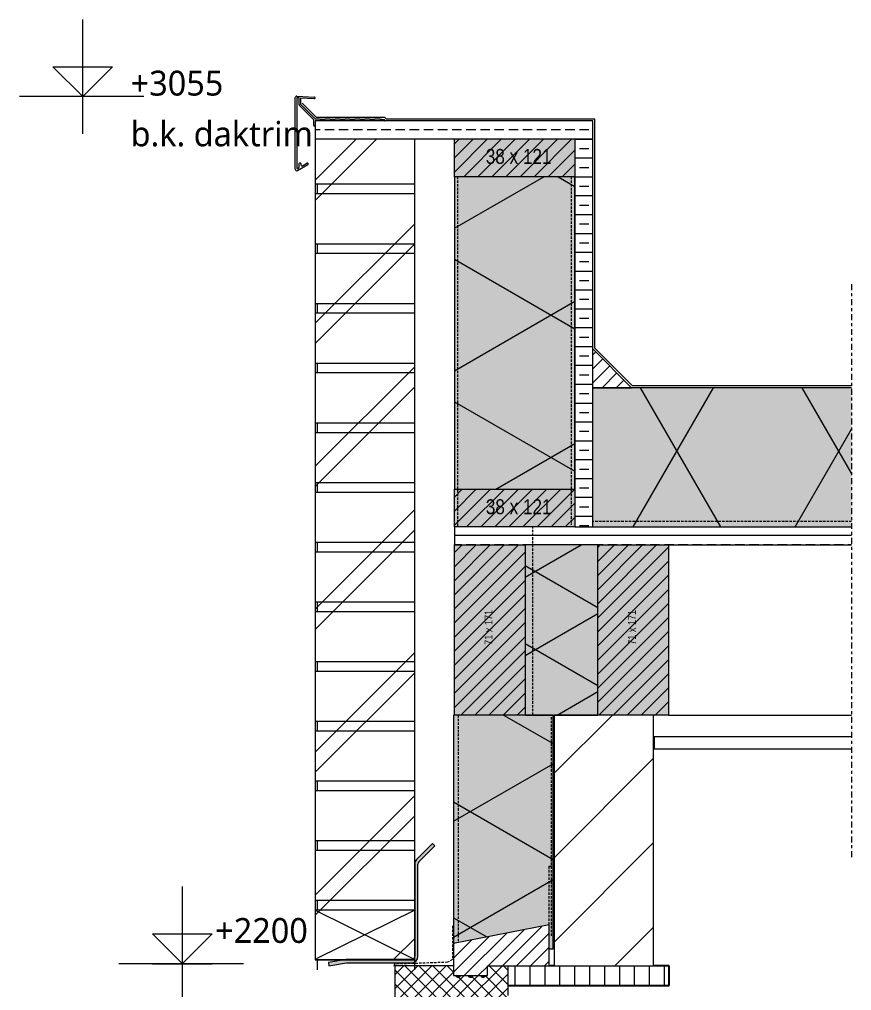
# Model space of a CAD drawing. Header units: millimetres. Extents: x 643 to 4393, y 1314 to 3532.
# Drawn here: x 2067 to 2903, y 2555 to 3532 of the extents above; entities that cross this region are included whole.
import ezdxf

# ---------------------------------------------------------------- set-up
doc = ezdxf.new("R2010")
doc.units = ezdxf.units.MM
doc.linetypes.add('MV_center', pattern=[15, 6, -3, 3, -3])
doc.linetypes.add('MV_hidden', pattern=[3.75, 2.5, -1.25])
for name, color, linetype, lineweight in [('A-ANNO-NOTE', 131, 'Continuous', 18), ('A-DETL', 90, 'Continuous', 13), ('A-DETL-GENF', 92, 'Continuous', 18), ('A-DETL-MEDM', 33, 'Continuous', 18), ('A-DETL-THIN', 151, 'Continuous', 18), ('G-ANNO-TEXT', 231, 'Continuous', 13)]:
    doc.layers.add(name, color=color, linetype=linetype, lineweight=lineweight)
doc.styles.add('Segoe UI', font='segoeui.ttf', dxfattribs={"height": 25})
doc.styles.add('Swis721 Cn BT', font='swissc.ttf', dxfattribs={"height": 8})
doc.styles.add('Swis721 Cn BT_1', font='swissc.ttf', dxfattribs={"height": 15})
pattern_1 = [(0, (0, 0), (0, 18.952), []), (0, (0, 9.476), (0, 18.952), [9.476, -4.738])]
pattern_2 = [(45, (0, 0), (-7.071068, 7.071068), [])]

# ---------------------------------------------------------------- blocks, each defined once
blk = doc.blocks.new('42_isolatie - Type 1-5081181-Drafting 1')
at = {"layer": 'A-DETL-GENF'}
blk.add_hatch(color=256, dxfattribs=at).paths.add_polyline_path([(297.28, -0.8), (37.3, -0.8), (37.3, -140.8), (297.28, -140.8)])
at = {"layer": 'A-DETL-GENF', "lineweight": 13}
h = blk.add_hatch(dxfattribs=at)
h.set_pattern_fill('FP_4', color=256, style=0, pattern_type=2)
h.set_pattern_definition([(300, (-857.8, -704), (-121.936, -70.4), []), (240, (-857.8, -704), (-121.936, 70.4), [])])
h.paths.add_polyline_path([(297.28, -0.8), (37.3, -0.8), (37.3, -140.8), (297.28, -140.8)])
at = {"layer": 'A-DETL-GENF'}
for p, q in [((297.28, -0.8), (37.3, -0.8)), ((297.28, -0.8), (37.3, -0.8)), ((315.28, -140.8), (315.28, -0.8)), ((37.3, -140.8), (258.28, -140.8)), ((37.3, -140.8), (258.28, -140.8)), ((258.28, -140.8), (297.28, -140.8))]:
    blk.add_line(p, q, dxfattribs=at)
blk = doc.blocks.new('NLRS_00_DI_hout_rechthoekig1 - Vuren 71x171-5078764-Drafting 1')
at = {"layer": 'A-DETL-GENF', "lineweight": 13}
blk.add_hatch(color=256, dxfattribs=at).paths.add_polyline_path([(0, 0), (0, -71), (171, -71), (171, 0), (139, 0)])
at = {"layer": 'A-DETL-MEDM', "lineweight": 13}
h = blk.add_hatch(dxfattribs=at)
h.set_pattern_fill('FP_5', color=256, style=0, pattern_type=2)
h.set_pattern_definition([(315, (-2832.437, 2503.944), (7.071068, 7.071068), [])])
h.paths.add_polyline_path([(0, 0), (0, -71), (171, -71), (171, 0), (139, 0)])
at = {"layer": 'A-DETL-MEDM'}
for p, q in [((0, 0), (171, 0)), ((0, -71), (0, 0)), ((171, 0), (171, -71)), ((171, 0), (171, -71)), ((171, 0), (171, -71)), ((171, -71), (0, -71)), ((171, -71), (0, -71))]:
    blk.add_line(p, q, dxfattribs=at)
blk = doc.blocks.new('42_isolatie - Type 1-5081182-Drafting 1')
at = {"layer": 'A-DETL-GENF'}
blk.add_hatch(color=256, dxfattribs=at).paths.add_polyline_path([(0.28, -0.8), (0.28, -73.8), (171.28, -73.8), (171.28, -0.8), (139.28, -0.8)])
at = {"layer": 'A-DETL-GENF', "lineweight": 13}
h = blk.add_hatch(dxfattribs=at)
h.set_pattern_fill('FP_6', color=256, style=0, pattern_type=2)
h.set_pattern_definition([(300, (32.3, -205.2), (-58.89, -34), []), (240, (32.3, -205.2), (-58.89, 34), [])])
h.paths.add_polyline_path([(0.28, -0.8), (0.28, -73.8), (171.28, -73.8), (171.28, -0.8), (139.28, -0.8)])
at = {"layer": 'A-DETL-GENF'}
for p, q in [((171.28, -0.8), (0.28, -0.8)), ((0.28, -0.8), (0.28, -29.09)), ((171.28, -0.8), (0.28, -0.8)), ((0.28, -0.8), (0.28, -29.09)), ((171.28, -73.8), (171.28, -0.8)), ((171.28, -73.8), (171.28, -0.8)), ((0.28, -29.09), (0.28, -29.98)), ((0.28, -29.09), (0.28, -29.98)), ((0.28, -29.98), (0.28, -73.8)), ((0.28, -29.98), (0.28, -73.8)), ((0.28, -73.8), (171.28, -73.8))]:
    blk.add_line(p, q, dxfattribs=at)
blk = doc.blocks.new('NLRS_00_DI_hout_rechthoekig1 - Vuren 71x171-V1-Drafting 1')
at = {"layer": 'A-DETL-GENF', "lineweight": 13}
blk.add_hatch(color=256, dxfattribs=at).paths.add_polyline_path([(0, 0), (0, -71), (171, -71), (171, 0), (139, 0)])
at = {"layer": 'A-DETL-MEDM', "lineweight": 13}
h = blk.add_hatch(dxfattribs=at)
h.set_pattern_fill('FP_7', color=256, style=0, pattern_type=2)
h.set_pattern_definition([(315, (-2832.437, 2647.944), (7.071068, 7.071068), [])])
h.paths.add_polyline_path([(0, 0), (0, -71), (171, -71), (171, 0), (139, 0)])
at = {"layer": 'A-DETL-MEDM'}
for p, q in [((0, 0), (171, 0)), ((0, -56.18), (0, 0)), ((171, 0), (171, -71)), ((171, 0), (171, -71)), ((171, 0), (171, -71)), ((0, -71), (0, -56.18)), ((171, -71), (0, -71)), ((171, -71), (0, -71))]:
    blk.add_line(p, q, dxfattribs=at)
blk = doc.blocks.new('NLRS_00_DI_hout_rechthoekig1 - SLS 38x121-5078792-Drafting 1')
at = {"layer": 'A-DETL-GENF', "lineweight": 13}
blk.add_hatch(color=256, dxfattribs=at).paths.add_polyline_path([(0, -38), (121, -38), (121, 0), (0, 0)])
at = {"layer": 'A-DETL-MEDM', "lineweight": 13}
h = blk.add_hatch(dxfattribs=at)
h.set_pattern_fill('FP_11', color=256, style=0, pattern_type=2)
h.set_pattern_definition([(45, (-2503.944, -3411.548), (-7.071068, 7.071068), [])])
h.paths.add_polyline_path([(0, -38), (121, -38), (121, 0), (0, 0)])
at = {"layer": 'A-DETL-MEDM'}
for p, q in [((0, -38), (0, 0)), ((121, 0), (121, -38)), ((121, 0), (121, -38)), ((121, 0), (121, -38)), ((121, -38), (0, -38)), ((121, -38), (0, -38))]:
    blk.add_line(p, q, dxfattribs=at)
blk = doc.blocks.new('NLRS_00_DI_hout_rechthoekig1 - SLS 38x121-V2-Drafting 1')
at = {"layer": 'A-DETL-GENF', "lineweight": 13}
blk.add_hatch(color=256, dxfattribs=at).paths.add_polyline_path([(0, -38), (121, -38), (121, 0), (0, 0)])
at = {"layer": 'A-DETL-MEDM', "lineweight": 13}
h = blk.add_hatch(dxfattribs=at)
h.set_pattern_fill('FP_12', color=256, style=0, pattern_type=2)
h.set_pattern_definition([(45, (-2503.944, -3059.437), (-7.071068, 7.071068), [])])
h.paths.add_polyline_path([(0, -38), (121, -38), (121, 0), (0, 0)])
at = {"layer": 'A-DETL-MEDM'}
for p, q in [((0, 0), (121, 0)), ((0, -38), (0, 0)), ((121, 0), (121, -38)), ((121, 0), (121, -38)), ((121, 0), (121, -38)), ((121, -38), (0, -38)), ((121, -38), (0, -38))]:
    blk.add_line(p, q, dxfattribs=at)
blk = doc.blocks.new('42_isolatie - Type 1-5081185-Drafting 1')
at = {"layer": 'A-DETL-GENF'}
blk.add_hatch(color=256, dxfattribs=at).paths.add_polyline_path([(0.28, -0.8), (0.28, -121.8), (314.39, -121.8), (314.39, -0.8)])
at = {"layer": 'A-DETL-GENF', "lineweight": 13}
h = blk.add_hatch(dxfattribs=at)
h.set_pattern_fill('FP_13', color=256, style=0, pattern_type=2)
h.set_pattern_definition([(300, (12.83, -244.8), (-107.387, -62), []), (240, (12.83, -244.8), (-107.387, 62), [])])
h.paths.add_polyline_path([(0.28, -0.8), (0.28, -121.8), (314.39, -121.8), (314.39, -0.8)])
at = {"layer": 'A-DETL-GENF'}
for p, q in [((314.39, -0.8), (0.28, -0.8)), ((0.28, -0.8), (0.28, -121.8)), ((314.39, -0.8), (0.28, -0.8)), ((0.28, -0.8), (0.28, -121.8)), ((314.39, -121.8), (314.39, -0.8)), ((314.39, -121.8), (314.39, -0.8)), ((0.28, -121.8), (314.39, -121.8))]:
    blk.add_line(p, q, dxfattribs=at)
blk = doc.blocks.new('NLRS_27_DI_DET_compri_daktrim_CA654A1 - Type 1-5070354-Drafting 1')
at = {"layer": 'A-DETL-GENF', "lineweight": 13}
for p, q in [((-20, -48.5), (-20, 23.5)), ((-18.42, 25), (-0.76, 24.07)), ((-15.9, 23.26), (-18.4, 23.39)), ((-18.4, 23.39), (-18.4, -47.46)), ((-15.9, 16.31), (-15.9, 23.26)), ((-14.3, 16.56), (-14.3, 23.18)), ((-14.3, 23.18), (-0.84, 22.47)), ((-15.61, 15.61), (-1.5, 1.5)), ((0.26, 2), (-14.3, 16.56)), ((-1.5, 1.5), (-1.5, -4.25)), ((4.7, 2), (0.26, 2)), ((10.02, 1.6), (4.98, 1.6)), ((14.7, 2), (10.3, 2)), ((20.02, 1.6), (14.98, 1.6)), ((24.7, 2), (20.3, 2)), ((30.02, 1.6), (24.98, 1.6)), ((34.7, 2), (30.3, 2)), ((40.02, 1.6), (34.98, 1.6)), ((44.7, 2), (40.3, 2)), ((50.02, 1.6), (44.98, 1.6)), ((54.7, 2), (50.3, 2)), ((60.02, 1.6), (54.98, 1.6)), ((64.7, 2), (60.3, 2)), ((69.57, 1), (64.98, 1.6)), ((-17.75, -49.8), (-7.4, -43.82)), ((-17.65, -47.89), (-15.9, -46.88)), ((-15.9, -46.88), (-15.9, -42.8)), ((-14.3, -42.8), (-14.3, -44.23)), ((-12.8, -45.09), (-8.2, -42.44))]:
    blk.add_line(p, q, dxfattribs=at)
for centre, radius, start, end in [((-18.5, 23.5), 1.5, 87, 180), ((-0.8, 23.27), 0.8, 267, 0), ((-0.8, 23.27), 0.8, 360, 87), ((-14.9, 16.31), 1, 180, 225), ((4.7, 1.7), 0.3, 340.52878, 90), ((10.3, 1.7), 0.3, 90, 199.47122), ((14.7, 1.7), 0.3, 340.52878, 90), ((20.3, 1.7), 0.3, 90, 199.47122), ((24.7, 1.7), 0.3, 340.52878, 90), ((30.3, 1.7), 0.3, 90, 199.47122), ((34.7, 1.7), 0.3, 340.52878, 90), ((40.3, 1.7), 0.3, 90, 199.47122), ((44.7, 1.7), 0.3, 340.52878, 90), ((50.3, 1.7), 0.3, 90, 199.47122), ((54.7, 1.7), 0.3, 340.52878, 90), ((60.3, 1.7), 0.3, 90, 199.47122), ((64.7, 1.7), 0.3, 340.9679, 90), ((69.5, 0.5), 0.5, 270, 82.45992), ((-0.75, -4.25), 0.75, 180, 270), ((-0.75, -4.25), 0.75, 270, 0), ((-18.5, -48.5), 1.5, 180, 300), ((-17.9, -47.46), 0.5, 180, 300), ((-15.1, -42.8), 0.8, 90, 180), ((-15.1, -42.8), 0.8, 360, 90), ((-13.3, -44.23), 1, 180, 300), ((-7.8, -43.13), 0.8, 360, 120), ((-7.8, -43.13), 0.8, 300, 0)]:
    blk.add_arc(centre, radius, start, end, dxfattribs=at)
blk = doc.blocks.new('00_maskeer1 - Type 1-5073888-Drafting 1')
at = {"layer": 'A-DETL-GENF', "linetype": 'MV_center'}
blk.add_line((-100, 0), (478, 0), dxfattribs=at)
blk = doc.blocks.new('Repeating Detail - 00 g lijmbolletje s e-349024-Drafting 1')
at = {"layer": 'A-DETL-GENF'}
for points in [[(-25, 2.5), (-25.65, 2.41), (-26.25, 2.17), (-26.77, 1.77), (-27.17, 1.25), (-27.3, 0.76), (-22.63, 0.76), (-22.83, 1.25), (-23.23, 1.77), (-23.75, 2.17), (-24.35, 2.41)], [(-12.5, 2.5), (-13.15, 2.41), (-13.75, 2.17), (-14.27, 1.77), (-14.67, 1.25), (-14.8, 0.76), (-10.13, 0.76), (-10.33, 1.25), (-10.73, 1.77), (-11.25, 2.17), (-11.85, 2.41)], [(0, 2.5), (-0.65, 2.41), (-1.25, 2.17), (-1.77, 1.77), (-2.17, 1.25), (-2.3, 0.76), (2.37, 0.76), (2.17, 1.25), (1.77, 1.77), (1.25, 2.17), (0.65, 2.41)]]:
    blk.add_hatch(color=256, dxfattribs=at).paths.add_polyline_path(points)
for centre in [(-25, 0), (-12.5, 0), (0, 0)]:
    blk.add_arc(centre, 2.5, 17.82713, 162.17287, dxfattribs=at)
blk = doc.blocks.new('Repeating Detail - Type 1 waalformaat 2-V10-Drafting 1')
at = {"layer": 'A-DETL-GENF'}
for p, q in [((0, 780), (0, 835.32)), ((100, 835.32), (100, 790)), ((100, 790), (0, 790)), ((97.5, 780), (97.5, 790)), ((0, 780), (100, 780)), ((0, 720), (0, 780)), ((100, 780), (100, 730)), ((100, 730), (0, 730)), ((97.5, 720), (97.5, 730)), ((0, 720), (100, 720)), ((0, 660), (0, 720)), ((100, 720), (100, 670)), ((100, 670), (0, 670)), ((97.5, 660), (97.5, 670)), ((0, 660), (100, 660)), ((0, 600), (0, 660)), ((100, 660), (100, 610)), ((100, 610), (0, 610)), ((97.5, 600), (97.5, 610)), ((0, 600), (100, 600)), ((0, 540), (0, 600)), ((100, 600), (100, 550)), ((100, 550), (0, 550)), ((97.5, 540), (97.5, 550)), ((0, 540), (100, 540)), ((0, 480), (0, 540)), ((100, 540), (100, 490)), ((100, 490), (0, 490)), ((97.5, 480), (97.5, 490)), ((0, 480), (100, 480)), ((0, 420), (0, 480)), ((100, 480), (100, 430)), ((100, 430), (0, 430)), ((97.5, 420), (97.5, 430)), ((0, 420), (100, 420)), ((0, 360), (0, 420)), ((100, 420), (100, 370)), ((100, 370), (0, 370)), ((97.5, 360), (97.5, 370)), ((0, 360), (100, 360)), ((0, 300), (0, 360)), ((100, 360), (100, 310)), ((100, 310), (0, 310)), ((97.5, 300), (97.5, 310)), ((0, 300), (100, 300)), ((0, 240), (0, 300)), ((100, 300), (100, 250)), ((100, 250), (0, 250)), ((97.5, 240), (97.5, 250)), ((0, 240), (100, 240)), ((0, 180), (0, 240)), ((100, 240), (100, 190)), ((100, 190), (0, 190)), ((97.5, 180), (97.5, 190)), ((0, 180), (100, 180)), ((0, 120), (0, 180)), ((100, 180), (100, 130)), ((100, 130), (0, 130)), ((97.5, 120), (97.5, 130)), ((0, 120), (100, 120)), ((0, 60), (0, 120)), ((100, 120), (100, 70)), ((100, 70), (0, 70)), ((97.5, 60), (97.5, 70)), ((0, 60), (100, 60)), ((0, 0), (0, 60)), ((100, 60), (100, 10)), ((100, 10), (0, 10)), ((97.5, 0), (97.5, 10))]:
    blk.add_line(p, q, dxfattribs=at)
blk = doc.blocks.new('42_isolatie - Type 1-V11-Drafting 1')
at = {"layer": 'A-DETL-GENF'}
blk.add_hatch(color=256, dxfattribs=at).paths.add_polyline_path([(0.28, -96.69), (0.28, -100.8), (235.28, -100.8), (235.28, -0.8), (5.64, -0.8), (24.28, -96.69), (23.36, -96.69)])
at = {"layer": 'A-DETL-GENF', "lineweight": 13}
h = blk.add_hatch(dxfattribs=at)
h.set_pattern_fill('FP_28', color=256, style=0, pattern_type=2)
h.set_pattern_definition([(300, (0, 0), (-87.295, -50.4), []), (240, (0, 0), (-87.295, 50.4), [])])
h.paths.add_polyline_path([(0.28, -96.69), (0.28, -100.8), (235.28, -100.8), (235.28, -0.8), (5.64, -0.8), (24.28, -96.69), (23.36, -96.69)])
at = {"layer": 'A-DETL-GENF'}
for p, q in [((235.28, -0.8), (5.64, -0.8)), ((235.28, -0.8), (5.64, -0.8)), ((235.28, -100.8), (235.28, -0.8)), ((235.28, -100.8), (235.28, -0.8)), ((0.28, -96.69), (0.28, -100.8)), ((0.28, -96.69), (0.28, -100.8)), ((0.28, -100.8), (235.28, -100.8)), ((0.28, -100.8), (235.28, -100.8))]:
    blk.add_line(p, q, dxfattribs=at)

msp = doc.modelspace()

# ---------------------------------------------------------------- hatches: boundary and pattern name
at = {"layer": 'A-DETL-GENF', "lineweight": 13}
h = msp.add_hatch(dxfattribs=at)
h.set_pattern_fill('FP_3', color=250, style=0, pattern_type=2)
h.set_pattern_definition(pattern_1)
h.paths.add_polyline_path([(2642.94, 3411.55), (2642.94, 3429.55), (2364.12, 3429.55), (2364.12, 3411.55), (2402.94, 3411.55)])
h = msp.add_hatch(dxfattribs=at)
h.set_pattern_fill('FP_10', color=57, style=0, pattern_type=2)
h.set_pattern_definition([(45, (0, 0), (-71.842, 71.842), []), (45, (20.32, 0), (-71.842, 71.842), [])])
h.paths.add_polyline_path([(2460.82, 2586.54), (2461.67, 2586.65), (2462.53, 2587.02), (2463.15, 2587.5), (2463.68, 2588.19), (2464.01, 2588.98), (2464.12, 2589.84), (2464.12, 3411.55), (2364.12, 3411.55), (2364.12, 2586.54), (2402.94, 2586.54)])
h = msp.add_hatch(dxfattribs=at)
h.set_pattern_fill('FP_3', color=250, style=0, pattern_type=2)
h.set_pattern_definition(pattern_1)
h.paths.add_polyline_path([(2642.94, 3021.44), (2642.94, 3411.55), (2624.94, 3411.55), (2624.94, 3021.44)])
h = msp.add_hatch(dxfattribs=at)
h.set_pattern_fill('FP_8', color=250, style=0, pattern_type=2)
h.set_pattern_definition(pattern_2)
h.paths.add_polyline_path([(2642.94, 3161.44), (2681.95, 3161.44), (2642.94, 3200.44)])
h = msp.add_hatch(dxfattribs=at)
h.set_pattern_fill('FP_3', color=250, style=0, pattern_type=2)
h.set_pattern_definition(pattern_1)
h.paths.add_polyline_path([(2503.94, 3003.44), (2902.92, 3003.44), (2902.92, 3021.44), (2503.94, 3021.44)])
h = msp.add_hatch(dxfattribs=at)
h.set_pattern_fill('FP_16', color=57, style=0, pattern_type=2)
h.set_pattern_definition([(45, (0, 0), (-42.4264, 42.4264), [])])
h.paths.add_polyline_path([(2704.12, 2580.44), (2704.12, 2832.44), (2604.12, 2832.44), (2604.12, 2580.44)])
at = {"layer": 'A-DETL-GENF'}
msp.add_hatch(color=7, dxfattribs=at).paths.add_polyline_path([(2377.97, 2580.29), (2395.67, 2583.24), (2460.82, 2583.24), (2462.53, 2583.46), (2464.12, 2584.12), (2465.49, 2585.17), (2466.54, 2586.54), (2467.19, 2588.13), (2467.42, 2589.84), (2467.53, 2683.48), (2467.86, 2684.28), (2468.39, 2684.96), (2484.33, 2700.9), (2482, 2703.24), (2466.05, 2687.3), (2465.23, 2686.3), (2464.62, 2685.15), (2464.25, 2683.92), (2464.12, 2682.63), (2464.01, 2588.98), (2463.68, 2588.19), (2463.15, 2587.5), (2462.47, 2586.98), (2461.67, 2586.65), (2460.82, 2586.54), (2395.39, 2586.54), (2377.42, 2583.54)])
at = {"layer": 'A-DETL-GENF', "lineweight": 13}
h = msp.add_hatch(dxfattribs=at)
h.set_pattern_fill('FP_8', color=250, style=0, pattern_type=2)
h.set_pattern_definition(pattern_2)
h.paths.add_polyline_path([(2519.58, 2570.44), (2537.12, 2570.44), (2537.12, 2580.44), (2599.12, 2580.44), (2599.12, 2621.44), (2503.12, 2602.78), (2503.12, 2570.44)])
h = msp.add_hatch(dxfattribs=at)
h.set_pattern_fill('FP_15', color=250, style=0, pattern_type=2)
h.set_pattern_definition([(45, (0, 0), (-7.071068, 7.071068), []), (135, (0, 0), (-7.071068, -7.071068), [])])
h.paths.add_polyline_path([(2514.12, 2513.44), (2514.12, 2543.44), (2519.12, 2543.44), (2519.12, 2533.44), (2558.12, 2533.44), (2558.12, 2580.44), (2537.12, 2580.44), (2537.12, 2570.44), (2535.19, 2570.44), (2534.99, 2569.95), (2534.59, 2569.43), (2534.07, 2569.03), (2533.47, 2568.78), (2532.82, 2568.7), (2532.18, 2568.78), (2531.57, 2569.03), (2531.06, 2569.43), (2530.66, 2569.95), (2530.46, 2570.44), (2522.69, 2570.44), (2522.49, 2569.95), (2522.09, 2569.43), (2521.57, 2569.03), (2520.97, 2568.78), (2520.32, 2568.7), (2519.58, 2568.82), (2519.07, 2569.03), (2518.56, 2569.43), (2518.16, 2569.95), (2517.96, 2570.44), (2510.19, 2570.44), (2509.99, 2569.95), (2509.59, 2569.43), (2509.07, 2569.03), (2508.47, 2568.78), (2507.82, 2568.7), (2507.18, 2568.78), (2506.57, 2569.03), (2506.06, 2569.43), (2505.66, 2569.95), (2505.46, 2570.44), (2503.12, 2570.44), (2503.12, 2580.44), (2444.12, 2580.44), (2444.12, 2513.44), (2459.12, 2513.44), (2459.38, 2515.38), (2460.12, 2517.19), (2461.32, 2518.74), (2462.87, 2519.93), (2464.68, 2520.68), (2466.62, 2520.94), (2468.56, 2520.68), (2470.37, 2519.93), (2471.92, 2518.74), (2473.11, 2517.19), (2473.86, 2515.38), (2474.12, 2513.44)])
h = msp.add_hatch(dxfattribs=at)
h.set_pattern_fill('FP_9', color=254, style=0, pattern_type=2)
h.set_pattern_definition([(90, (0, 0), (-15, 9e-16), [])])
h.paths.add_polyline_path([(2704.12, 2560.44), (2719.57, 2560.44), (2719.57, 2580.44), (2558.12, 2580.44), (2558.12, 2560.44), (2604.12, 2560.44)])

# ---------------------------------------------------------------- linework, layer by layer
at = {"layer": 'A-DETL', "lineweight": 18}
for p, q in [((2130.77, 3416.65), (2130.77, 3531.65)), ((2130.77, 3454.08), (2100.77, 3484.08)), ((2100.77, 3484.08), (2160.71, 3484.08)), ((2160.71, 3484.08), (2130.71, 3454.08)), ((2192.12, 3454.08), (2067.12, 3454.08)), ((2351.23, 3447.53), (2365.21, 3433.55)), ((2365.61, 3433.15), (2351.23, 3447.53)), ((2434.06, 3433.15), (2365.61, 3433.15)), ((2433.63, 3430.55), (2428.82, 3431.55)), ((2434.63, 3429.55), (2433.63, 3430.55)), ((2435.66, 3431.55), (2434.06, 3433.15)), ((2644.94, 3431.55), (2435.66, 3431.55)), ((2644.94, 3201.27), (2644.94, 3431.55)), ((2364.12, 3411.55), (2364.12, 2586.54)), ((2464.12, 2682.63), (2464.12, 3411.55)), ((2682.77, 3163.44), (2644.94, 3201.27)), ((2902.92, 3163.44), (2682.77, 3163.44)), ((2902.92, 2810.44), (2704.77, 2810.44)), ((2704.77, 2810.44), (2704.77, 2798.44)), ((2704.77, 2798.44), (2902.92, 2798.44)), ((2482, 2703.24), (2466.05, 2687.3)), ((2468.39, 2684.96), (2484.33, 2700.9)), ((2484.33, 2700.9), (2482, 2703.24)), ((2464.12, 2682.63), (2464.12, 2589.84)), ((2467.42, 2589.84), (2467.42, 2682.63)), ((2230.77, 2545), (2230.77, 2660)), ((2599.12, 2621.44), (2503.12, 2602.78)), ((2599.12, 2580.44), (2599.12, 2621.44)), ((2230.77, 2582.44), (2200.77, 2612.44)), ((2200.77, 2612.44), (2260.71, 2612.44)), ((2260.71, 2612.44), (2230.71, 2582.44)), ((2503.12, 2602.78), (2503.12, 2570.44)), ((2292.12, 2582.44), (2167.12, 2582.44)), ((2292.12, 2582.44), (2187.12, 2582.44)), ((2200.77, 2582.44), (2260.71, 2582.44)), ((2364.12, 2586.54), (2395.39, 2586.54)), ((2395.39, 2586.54), (2377.42, 2583.54)), ((2377.42, 2583.54), (2377.97, 2580.29)), ((2377.97, 2580.29), (2395.67, 2583.24)), ((2460.82, 2586.54), (2395.39, 2586.54)), ((2395.67, 2583.24), (2460.82, 2583.24)), ((2537.12, 2570.44), (2537.12, 2580.44)), ((2537.12, 2580.44), (2599.12, 2580.44)), ((2503.12, 2570.44), (2537.12, 2570.44))]:
    msp.add_line(p, q, dxfattribs=at)
at = {"layer": 'A-DETL', "lineweight": 25}
for p, q in [((2642.94, 3429.55), (2364.12, 3429.55)), ((2364.12, 3429.55), (2364.12, 3411.55)), ((2642.94, 3411.55), (2642.94, 3429.55)), ((2364.12, 3411.55), (2642.94, 3411.55)), ((2504.12, 3373.55), (2504.12, 3199.55)), ((2364.12, 2636.23), (2464.12, 2586.54)), ((2464.12, 2636.23), (2365.09, 2587.5))]:
    msp.add_line(p, q, dxfattribs=at)
at = {"layer": 'A-DETL'}
for p, q in [((2624.94, 3411.55), (2624.94, 3021.44)), ((2642.94, 3021.44), (2642.94, 3411.55)), ((2503.94, 3021.44), (2503.94, 3003.44)), ((2624.94, 3021.44), (2642.94, 3021.44)), ((2718.94, 3003.44), (2902.92, 3003.44)), ((2704.12, 2832.44), (2604.12, 2832.44)), ((2604.12, 2832.44), (2604.12, 2580.44)), ((2704.12, 2580.44), (2704.12, 2832.44)), ((2503.12, 2580.44), (2444.12, 2580.44)), ((2444.12, 2580.44), (2444.12, 2513.44)), ((2558.12, 2550.44), (2558.12, 2580.44)), ((2604.12, 2580.44), (2704.12, 2580.44))]:
    msp.add_line(p, q, dxfattribs=at)
at = {"layer": 'A-DETL', "linetype": 'MV_hidden'}
for p, q in [((2507.12, 3373.55), (2507.12, 3021.44)), ((2364.12, 2832.44), (2364.12, 2732.44)), ((2507.63, 2832.44), (2507.63, 2603.65)), ((2601.68, 2610.35), (2601.68, 2830.35)), ((2501.94, 2620.44), (2501.94, 2586.59)), ((2443.86, 2582), (2443.2, 2579.53)), ((2497.22, 2583.86), (2443.86, 2582)), ((2501.94, 2586.59), (2497.22, 2583.86))]:
    msp.add_line(p, q, dxfattribs=at)
at = {"layer": 'A-DETL', "linetype": 'MV_hidden', "lineweight": 18}
for p, q in [((2621.19, 3373.55), (2621.19, 3023.55)), ((2902.92, 3026.98), (2642.94, 3026.98)), ((2582.94, 2832.44), (2582.94, 3021.44)), ((2603.23, 2832.44), (2604.12, 2832.44)), ((2704.12, 2832.44), (2704.77, 2832.44)), ((2599.12, 2680.44), (2604.12, 2680.44)), ((2599.12, 2580.44), (2599.12, 2680.44)), ((2604.12, 2680.44), (2604.12, 2580.44)), ((2604.12, 2580.44), (2599.12, 2580.44))]:
    msp.add_line(p, q, dxfattribs=at)
at = {"layer": 'A-DETL', "lineweight": 35}
for p, q in [((2604.12, 2580.44), (2599.12, 2580.44)), ((2719.57, 2580.44), (2704.12, 2580.44)), ((2719.57, 2560.44), (2719.57, 2580.44)), ((2558.12, 2560.44), (2719.57, 2560.44))]:
    msp.add_line(p, q, dxfattribs=at)
at = {"layer": 'A-DETL', "lineweight": 18}
for centre, radius, start, end in [((2470.72, 2682.63), 6.6, 134.99915, 180), ((2470.72, 2682.63), 3.3, 135.00088, 180), ((2460.82, 2589.84), 3.3, 270, 0), ((2460.82, 2589.84), 6.6, 270, 360)]:
    msp.add_arc(centre, radius, start, end, dxfattribs=at)
at = {"layer": 'A-DETL-THIN'}
for p, q in [((2681.95, 3161.44), (2642.94, 3200.44)), ((2642.94, 3161.44), (2681.95, 3161.44)), ((2718.94, 2832.44), (2902.92, 2832.44))]:
    msp.add_line(p, q, dxfattribs=at)

# ---------------------------------------------------------------- block references
at = {"layer": 'A-DETL-GENF', "lineweight": 13}
msp.add_blockref('NLRS_27_DI_DET_compri_daktrim_CA654A1 - Type 1-5070354-Drafting 1', (2364.12, 3429.55), dxfattribs=at)
at = {"layer": 'A-DETL-GENF', "extrusion": (0, 0, -1)}
msp.add_blockref('Repeating Detail - Type 1 waalformaat 2-V10-Drafting 1', (-2464.12, 2576.23), dxfattribs=at)
at = {"layer": 'A-DETL-GENF'}
for name, p, rotation in [('42_isolatie - Type 1-5081185-Drafting 1', (2503.14, 3059.16), 89.99999999999966), ('42_isolatie - Type 1-5081181-Drafting 1', (2940.22, 3020.64), 180), ('42_isolatie - Type 1-5081182-Drafting 1', (2574.14, 2832.16), 90.00000000000018), ('42_isolatie - Type 1-V11-Drafting 1', (2502.43, 2597.16), 89.99999999999991), ('Repeating Detail - 00 g lijmbolletje s e-349024-Drafting 1', (2507.82, 2571.2), 180)]:
    msp.add_blockref(name, p, dxfattribs=dict(at, rotation=rotation))
at = {"layer": 'A-DETL-GENF', "linetype": 'MV_center', "rotation": 269.9999999999999}
msp.add_blockref('00_maskeer1 - Type 1-5073888-Drafting 1', (2902.92, 3165.44), dxfattribs=at)
at = {"layer": 'A-DETL-MEDM', "lineweight": 13}
for name, p in [('NLRS_00_DI_hout_rechthoekig1 - SLS 38x121-5078792-Drafting 1', (2503.94, 3411.55)), ('NLRS_00_DI_hout_rechthoekig1 - SLS 38x121-V2-Drafting 1', (2503.94, 3059.44))]:
    msp.add_blockref(name, p, dxfattribs=at)
at = {"layer": 'A-DETL-MEDM', "lineweight": 13, "rotation": 90.00000000000044}
for name, p in [('NLRS_00_DI_hout_rechthoekig1 - Vuren 71x171-5078764-Drafting 1', (2503.94, 2832.44)), ('NLRS_00_DI_hout_rechthoekig1 - Vuren 71x171-V1-Drafting 1', (2647.94, 2832.44))]:
    msp.add_blockref(name, p, dxfattribs=at)

# ---------------------------------------------------------------- texts
at = {"layer": 'A-ANNO-NOTE', "lineweight": 13, "char_height": 15, "width": 76.962, "attachment_point": 1, "style": 'Swis721 Cn BT_1'}
for insert in [(2535.58, 3401.43), (2535.58, 3049.31)]:
    msp.add_mtext('38 x 121', dxfattribs=dict(at, insert=insert))
at = {"layer": 'A-ANNO-NOTE', "lineweight": 13, "char_height": 8, "width": 43.2911, "attachment_point": 1, "rotation": 90, "style": 'Swis721 Cn BT'}
for insert in [(2534.27, 2902.97), (2678.27, 2902.97)]:
    msp.add_mtext('71 x 171', dxfattribs=dict(at, insert=insert))
at = {"layer": 'G-ANNO-TEXT', "color": 7, "char_height": 25, "attachment_point": 1, "style": 'Segoe UI'}
for s, insert, width in [('+3055', (2178.81, 3480.1), 121.8565), ('b.k. daktrim', (2178.81, 3429.11), 218.8607), ('+2200', (2263.69, 2628.35), 121.8565)]:
    msp.add_mtext(s, dxfattribs=dict(at, insert=insert, width=width))

doc.saveas('drawing.dxf')
